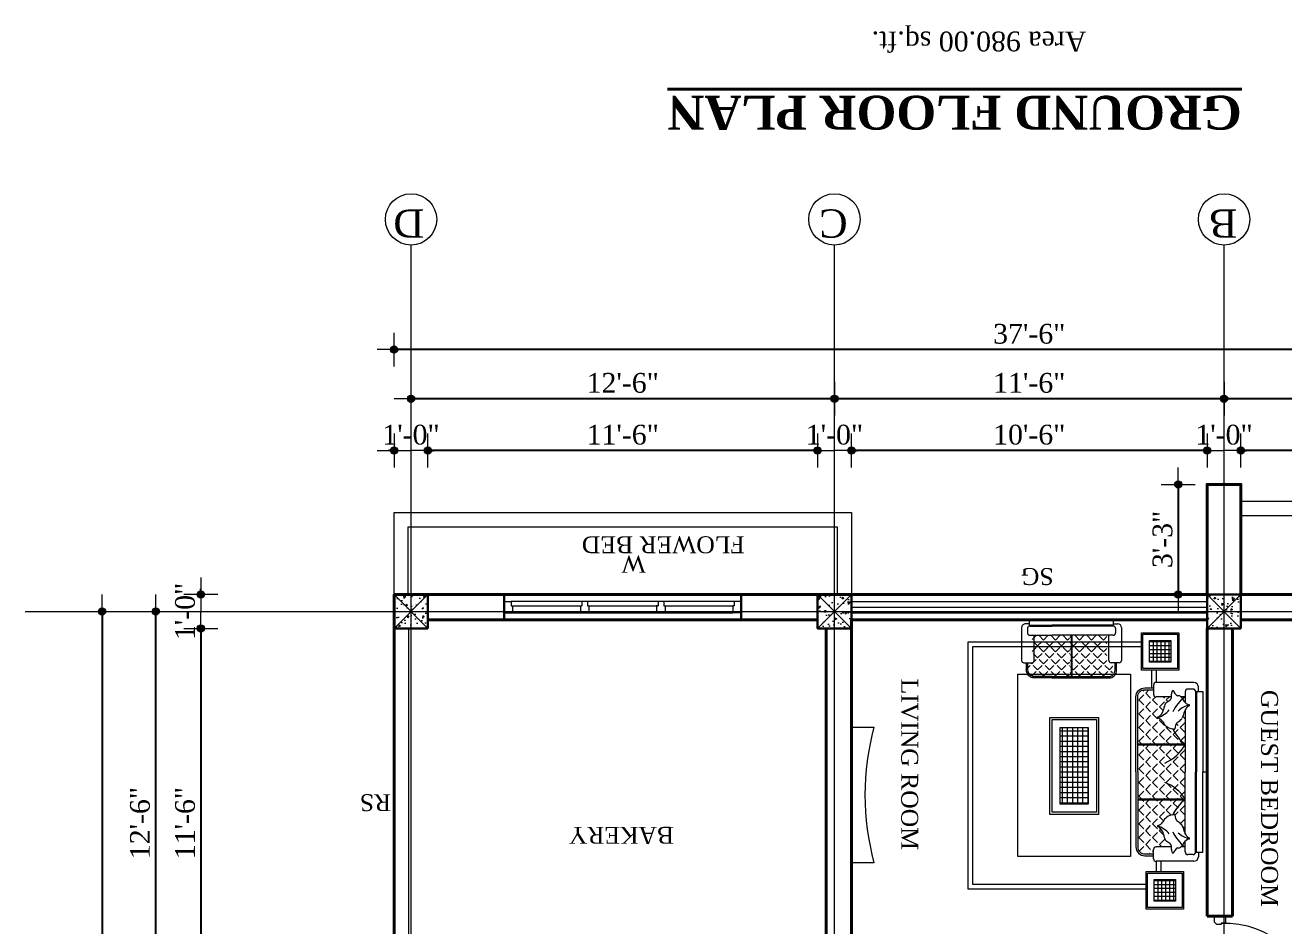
# Model space of a CAD drawing. Header units: inches. Extents: x 897 to 49934, y -34925 to -18564.
# Drawn here: x 896.6 to 1342.8, y -24281.3 to -23962 of the extents above; entities that cross this region are included whole.
import ezdxf

# ---------------------------------------------------------------- set-up
doc = ezdxf.new("R2010")
doc.units = ezdxf.units.IN
doc.header["$LTSCALE"] = 35
doc.header["$MEASUREMENT"] = 0
doc.header["$PDMODE"] = 34
for name, color, linetype, lineweight in [('SES- Door&Window', 21, 'Continuous', 15), ('SES-DIMENSION', 142, 'Continuous', 13), ('SES-Furniture', 45, 'Continuous', 5), ('SES-HACTH', 8, 'Continuous', 13), ('SES-REBARS', 1, 'Continuous', 40), ('SES-Set Back Line', 2, 'Continuous', 15), ('SES-Staircase', 134, 'Continuous', 13), ('SES-TEXT', 3, 'Continuous', 20), ('SES-TitleText', 7, 'Continuous', 40), ('SES-Wall Plan', 6, 'Continuous', 30)]:
    doc.layers.add(name, color=color, linetype=linetype, lineweight=lineweight)
doc.styles.add('7 INCH', font='times.ttf', dxfattribs={"height": 7})
doc.styles.add('SES-ARAIL', font='times.ttf', dxfattribs={"height": 6})
doc.styles.add('SES-Title Text', font='times.ttf', dxfattribs={"height": 10})
doc.linetypes.add('ZIGZAG', pattern='A,0.0001,-0.2,[131,ltypeshp.shx,S=0.2,R=0,X=-0.2,Y=0],-0.4,[131,ltypeshp.shx,S=0.2,R=180,X=0.2,Y=0],-0.2', length=0.8001)
doc.dimstyles.new('7 INCH', dxfattribs={"dimscale": 0, "dimtxt": 7, "dimasz": 1, "dimexe": 2, "dimexo": 9, "dimgap": 2, "dimtad": 1, "dimdec": 0, "dimzin": 3, "dimdsep": 46, "dimlunit": 4, "dimtxsty": '7 INCH', "dimblk": 'DIM', "dimcen": 3, "dimdle": 3, "dimse1": 1, "dimse2": 1, "dimclrd": 256, "dimclre": 256, "dimclrt": 7, "dimadec": 1, "dimazin": 2, "dimtfac": 1, "dimtdec": 0, "dimtix": 1, "dimtofl": 0, "dimtmove": 2, "dimatfit": 3, "dimldrblk": 'ARW', "dimfxl": 2, "dimfrac": 2, "dimtolj": 2, "dimtzin": 0, "dimarcsym": 0})

# ---------------------------------------------------------------- blocks, each defined once
blk = doc.blocks.new('c11')
at = {"layer": 'SES-HACTH', "linetype": 'ByBlock'}
h = blk.add_hatch(dxfattribs=at)
h.set_pattern_fill('AR-CONC', color=256)
h.set_pattern_definition([(50, (-20422.33, 19414.4167), (7.1726018, -0.6275213), [0.75, -8.25]), (355, (-20422.33, 19414.417), (-1.3875133, 7.5219213), [0.6, -6.6]), (100.451444, (-20421.732, 19414.3644), (5.7850885, 6.8943999), [0.637402, -7.0114211]), (46.1842, (-20422.33, 19416.417), (10.6724133, -1.6551928), [1.125, -12.375]), (96.635635, (-20421.441, 19416.279), (9.3466195, 9.741186), [0.9561034, -10.5171376]), (351.184164, (-20422.33, 19416.417), (9.3466195, 9.741186), [0.9, -9.9]), (21, (-20421.33, 19415.9167), (5.9690705, -4.0261889), [0.75, -8.25]), (326, (-20421.33, 19415.917), (2.4331533, 7.2515005), [0.6, -6.6]), (71.451445, (-20420.8325, 19415.581), (8.4022238, 3.2253115), [0.6374019, -7.0114211]), (37.5, (-20422.33, 19414.4167), (0.12159855, 3.32893854), [0, -6.52, 0, -6.7, 0, -6.625]), (7.5, (-20422.33, 19414.4167), (2.63069537, 3.9441171), [0, -3.82, 0, -6.37, 0, -2.525]), (327.5, (-20424.56, 19414.4167), (5.33822436, -0.22554872), [0, -2.5, 0, -7.8, 0, -10.35]), (317.5, (-20425.56, 19414.4167), (5.8318617, 1.0010498), [0, -3.25, 0, -5.18, 0, -7.35])])
h.paths.add_polyline_path([(-6, 6), (-6, -6), (6, -6), (6, 6)])
for p, q in [((-6, 6), (6, -6)), ((6, 6), (-6, -6))]:
    blk.add_line(p, q, dxfattribs=at)
at = {"layer": 'SES-Wall Plan', "linetype": 'ByBlock'}
blk.add_lwpolyline([(-6, 6), (6, 6), (6, -6), (-6, -6)], close=True, dxfattribs=at)
blk = doc.blocks.new('6H')
at = {"layer": 'SES- Door&Window'}
for p, q in [((-78, -2.5), (-75.5, -2.5)), ((-75.5, -2.5), (3.5, -2.5)), ((-75.5, -2.5), (-75.5, -4)), ((-75.5, -4), (-75, -4)), ((-50.5, -4), (-75.5, -4)), ((-75, -4), (-75, -6.5)), ((-51, -4), (-51, -6.5)), ((-50.5, -2.5), (-50.5, -4)), ((-48.5, -2.5), (-48.5, -4)), ((-48.5, -4), (-48, -4)), ((-23.5, -4), (-48.5, -4)), ((-48, -4), (-48, -6.5)), ((-24, -4), (-24, -6.5)), ((-23.5, -4), (-24, -4)), ((-23.5, -2.5), (-23.5, -4)), ((-21.5, -2.5), (-21.5, -4)), ((3, -4), (-21.5, -4)), ((-21, -4), (-21, -6.5)), ((3, -4), (3, -6.5)), ((3.5, -4), (3, -4)), ((6, -2.5), (3.5, -2.5)), ((3.5, -2.5), (3.5, -4)), ((-78, -6.5), (-75, -6.5)), ((3, -6.5), (-75, -6.5)), ((6, -6.5), (3, -6.5))]:
    blk.add_line(p, q, dxfattribs=at)
at = {"layer": 'SES-Wall Plan'}
for p, q in [((-78, -9), (-78, 0)), ((-78, -9), (-78, 0)), ((6, -9), (6, 0))]:
    blk.add_line(p, q, dxfattribs=at)
blk.add_lwpolyline([(6, 0), (-78, 0), (-78, -9), (6, -9)], close=True, dxfattribs=at)
blk = doc.blocks.new('DIM')
at = {"layer": 'SES-DIMENSION'}
h = blk.add_hatch(color=256, dxfattribs=at)
h.paths.add_polyline_path([(0, 1.28), (0, 0), (1.28, 0, 0.414214)])
h.paths.add_polyline_path([(1.28, 0), (0, 0), (0, -1.28, 0.414214)])
h.paths.add_polyline_path([(0, 0), (-1.28, 0, 0.414214), (0, -1.28)])
h.paths.add_polyline_path([(0, 1.28, 0.414214), (-1.28, 0), (0, 0)])
for p, q in [((0, 6), (0, -6)), ((-6, 0), (6, 0))]:
    blk.add_line(p, q, dxfattribs=at)
blk.add_circle((0, 0), 1.28, dxfattribs=at)
blk = doc.blocks.new('*D1290')
at = {"layer": 'Defpoints', "color": 0, "linetype": 'ByBlock', "transparency": 16777216}
for p in [(1327.31, -24112.62), (1327.31, -24163.61), (1465.31, -24163.61)]:
    blk.add_point(p, dxfattribs=at)
at = {"layer": 'SES-DIMENSION', "linetype": 'ByBlock', "lineweight": -2, "transparency": 16777216}
blk.add_line((1464.31, -24112.62), (1328.31, -24112.62), dxfattribs=at)
at = {"layer": 'SES-DIMENSION', "linetype": 'ByBlock', "lineweight": -2, "transparency": 16777216, "rotation": 180}
blk.add_blockref('DIM', (1327.31, -24112.62), dxfattribs=at)
at = {"layer": 'SES-DIMENSION', "linetype": 'ByBlock', "lineweight": -2, "transparency": 16777216}
blk.add_blockref('DIM', (1465.31, -24112.62), dxfattribs=at)
at = {"layer": 'SES-DIMENSION', "color": 7, "linetype": 'ByBlock', "transparency": 16777216, "insert": (1396.31, -24107.06), "char_height": 7, "attachment_point": 5, "style": '7 INCH'}
blk.add_mtext('\\A2;11\'-6"', dxfattribs=at)
blk = doc.blocks.new('ARW')
at = {"layer": 'SES-DIMENSION'}
blk.add_lwpolyline([(10, 0, 0, 6, 0), (0, 0, 0, 0, 0), (10, 0, 0, 0, 0)], format="xyseb", dxfattribs=at)
blk = doc.blocks.new('*D1291')
at = {"layer": 'Defpoints', "color": 0, "linetype": 'ByBlock', "transparency": 16777216}
for p in [(1315.31, -24112.62), (1315.31, -24163.61), (1327.31, -24163.61)]:
    blk.add_point(p, dxfattribs=at)
at = {"layer": 'SES-DIMENSION', "linetype": 'ByBlock', "lineweight": -2, "transparency": 16777216}
for p, q in [((1314.31, -24112.62), (1313.31, -24112.62)), ((1328.31, -24112.62), (1329.31, -24112.62))]:
    blk.add_line(p, q, dxfattribs=at)
blk.add_blockref('DIM', (1315.31, -24112.62), dxfattribs=at)
at = {"layer": 'SES-DIMENSION', "linetype": 'ByBlock', "lineweight": -2, "transparency": 16777216, "rotation": 180}
blk.add_blockref('DIM', (1327.31, -24112.62), dxfattribs=at)
at = {"layer": 'SES-DIMENSION', "color": 7, "linetype": 'ByBlock', "transparency": 16777216, "insert": (1321.31, -24107.06), "char_height": 7, "attachment_point": 5, "style": '7 INCH'}
blk.add_mtext('\\A2;1\'-0"', dxfattribs=at)
blk = doc.blocks.new('*D1292')
at = {"layer": 'Defpoints', "color": 0, "linetype": 'ByBlock', "transparency": 16777216}
for p in [(1189.31, -24112.62), (1315.31, -24163.61), (1189.31, -24166.61)]:
    blk.add_point(p, dxfattribs=at)
at = {"layer": 'SES-DIMENSION', "linetype": 'ByBlock', "lineweight": -2, "transparency": 16777216}
blk.add_line((1314.31, -24112.62), (1190.31, -24112.62), dxfattribs=at)
at = {"layer": 'SES-DIMENSION', "linetype": 'ByBlock', "lineweight": -2, "transparency": 16777216, "rotation": 180}
blk.add_blockref('DIM', (1189.31, -24112.62), dxfattribs=at)
at = {"layer": 'SES-DIMENSION', "linetype": 'ByBlock', "lineweight": -2, "transparency": 16777216}
blk.add_blockref('DIM', (1315.31, -24112.62), dxfattribs=at)
at = {"layer": 'SES-DIMENSION', "color": 7, "linetype": 'ByBlock', "transparency": 16777216, "insert": (1252.31, -24107.06), "char_height": 7, "attachment_point": 5, "style": '7 INCH'}
blk.add_mtext('\\A2;10\'-6"', dxfattribs=at)
blk = doc.blocks.new('*D1293')
at = {"layer": 'Defpoints', "color": 0, "linetype": 'ByBlock', "transparency": 16777216}
for p in [(1177.31, -24112.62), (1177.31, -24163.61), (1189.31, -24166.61)]:
    blk.add_point(p, dxfattribs=at)
at = {"layer": 'SES-DIMENSION', "linetype": 'ByBlock', "lineweight": -2, "transparency": 16777216}
for p, q in [((1176.31, -24112.62), (1175.31, -24112.62)), ((1190.31, -24112.62), (1191.31, -24112.62))]:
    blk.add_line(p, q, dxfattribs=at)
blk.add_blockref('DIM', (1177.31, -24112.62), dxfattribs=at)
at = {"layer": 'SES-DIMENSION', "linetype": 'ByBlock', "lineweight": -2, "transparency": 16777216, "rotation": 180}
blk.add_blockref('DIM', (1189.31, -24112.62), dxfattribs=at)
at = {"layer": 'SES-DIMENSION', "color": 7, "linetype": 'ByBlock', "transparency": 16777216, "insert": (1183.31, -24107.06), "char_height": 7, "attachment_point": 5, "style": '7 INCH'}
blk.add_mtext('\\A2;1\'-0"', dxfattribs=at)
blk = doc.blocks.new('*D1294')
at = {"layer": 'Defpoints', "color": 0, "linetype": 'ByBlock', "transparency": 16777216}
for p in [(1039.31, -24112.62), (1039.31, -24163.61), (1177.31, -24163.61)]:
    blk.add_point(p, dxfattribs=at)
at = {"layer": 'SES-DIMENSION', "linetype": 'ByBlock', "lineweight": -2, "transparency": 16777216}
blk.add_line((1176.31, -24112.62), (1040.31, -24112.62), dxfattribs=at)
at = {"layer": 'SES-DIMENSION', "linetype": 'ByBlock', "lineweight": -2, "transparency": 16777216, "rotation": 180}
blk.add_blockref('DIM', (1039.31, -24112.62), dxfattribs=at)
at = {"layer": 'SES-DIMENSION', "linetype": 'ByBlock', "lineweight": -2, "transparency": 16777216}
blk.add_blockref('DIM', (1177.31, -24112.62), dxfattribs=at)
at = {"layer": 'SES-DIMENSION', "color": 7, "linetype": 'ByBlock', "transparency": 16777216, "insert": (1108.31, -24107.06), "char_height": 7, "attachment_point": 5, "style": '7 INCH'}
blk.add_mtext('\\A2;11\'-6"', dxfattribs=at)
blk = doc.blocks.new('*D1295')
at = {"layer": 'Defpoints', "color": 0, "linetype": 'ByBlock', "transparency": 16777216}
for p in [(1027.31, -24112.62), (1027.31, -24163.61), (1039.31, -24163.61)]:
    blk.add_point(p, dxfattribs=at)
at = {"layer": 'SES-DIMENSION', "linetype": 'ByBlock', "lineweight": -2, "transparency": 16777216}
for p, q in [((1026.31, -24112.62), (1025.31, -24112.62)), ((1040.31, -24112.62), (1041.31, -24112.62))]:
    blk.add_line(p, q, dxfattribs=at)
blk.add_blockref('DIM', (1027.31, -24112.62), dxfattribs=at)
at = {"layer": 'SES-DIMENSION', "linetype": 'ByBlock', "lineweight": -2, "transparency": 16777216, "rotation": 180}
blk.add_blockref('DIM', (1039.31, -24112.62), dxfattribs=at)
at = {"layer": 'SES-DIMENSION', "color": 7, "linetype": 'ByBlock', "transparency": 16777216, "insert": (1033.31, -24107.06), "char_height": 7, "attachment_point": 5, "style": '7 INCH'}
blk.add_mtext('\\A2;1\'-0"', dxfattribs=at)
blk = doc.blocks.new('*D1296')
at = {"layer": 'Defpoints', "color": 0, "linetype": 'ByBlock', "transparency": 16777216}
for p in [(1321.31, -24094.28), (1321.31, -24163.61), (1471.31, -24163.61)]:
    blk.add_point(p, dxfattribs=at)
at = {"layer": 'SES-DIMENSION', "linetype": 'ByBlock', "lineweight": -2, "transparency": 16777216}
blk.add_line((1470.31, -24094.28), (1322.31, -24094.28), dxfattribs=at)
at = {"layer": 'SES-DIMENSION', "linetype": 'ByBlock', "lineweight": -2, "transparency": 16777216, "rotation": 180}
blk.add_blockref('DIM', (1321.31, -24094.28), dxfattribs=at)
at = {"layer": 'SES-DIMENSION', "linetype": 'ByBlock', "lineweight": -2, "transparency": 16777216}
blk.add_blockref('DIM', (1471.31, -24094.28), dxfattribs=at)
at = {"layer": 'SES-DIMENSION', "color": 7, "linetype": 'ByBlock', "transparency": 16777216, "insert": (1396.31, -24088.72), "char_height": 7, "attachment_point": 5, "style": '7 INCH'}
blk.add_mtext('\\A2;12\'-6"', dxfattribs=at)
blk = doc.blocks.new('*D1297')
at = {"layer": 'Defpoints', "color": 0, "linetype": 'ByBlock', "transparency": 16777216}
for p in [(1183.31, -24094.28), (1183.31, -24163.61), (1321.31, -24163.61)]:
    blk.add_point(p, dxfattribs=at)
at = {"layer": 'SES-DIMENSION', "linetype": 'ByBlock', "lineweight": -2, "transparency": 16777216}
blk.add_line((1320.31, -24094.28), (1184.31, -24094.28), dxfattribs=at)
at = {"layer": 'SES-DIMENSION', "linetype": 'ByBlock', "lineweight": -2, "transparency": 16777216, "rotation": 180}
blk.add_blockref('DIM', (1183.31, -24094.28), dxfattribs=at)
at = {"layer": 'SES-DIMENSION', "linetype": 'ByBlock', "lineweight": -2, "transparency": 16777216}
blk.add_blockref('DIM', (1321.31, -24094.28), dxfattribs=at)
at = {"layer": 'SES-DIMENSION', "color": 7, "linetype": 'ByBlock', "transparency": 16777216, "insert": (1252.31, -24088.72), "char_height": 7, "attachment_point": 5, "style": '7 INCH'}
blk.add_mtext('\\A2;11\'-6"', dxfattribs=at)
blk = doc.blocks.new('*D1298')
at = {"layer": 'Defpoints', "color": 0, "linetype": 'ByBlock', "transparency": 16777216}
for p in [(1033.31, -24094.28), (1033.31, -24163.61), (1183.31, -24163.61)]:
    blk.add_point(p, dxfattribs=at)
at = {"layer": 'SES-DIMENSION', "linetype": 'ByBlock', "lineweight": -2, "transparency": 16777216}
blk.add_line((1182.31, -24094.28), (1034.31, -24094.28), dxfattribs=at)
at = {"layer": 'SES-DIMENSION', "linetype": 'ByBlock', "lineweight": -2, "transparency": 16777216, "rotation": 180}
blk.add_blockref('DIM', (1033.31, -24094.28), dxfattribs=at)
at = {"layer": 'SES-DIMENSION', "linetype": 'ByBlock', "lineweight": -2, "transparency": 16777216}
blk.add_blockref('DIM', (1183.31, -24094.28), dxfattribs=at)
at = {"layer": 'SES-DIMENSION', "color": 7, "linetype": 'ByBlock', "transparency": 16777216, "insert": (1108.31, -24088.72), "char_height": 7, "attachment_point": 5, "style": '7 INCH'}
blk.add_mtext('\\A2;12\'-6"', dxfattribs=at)
blk = doc.blocks.new('*D1299')
at = {"layer": 'Defpoints', "color": 0, "linetype": 'ByBlock', "transparency": 16777216}
for p in [(1027.31, -24076.9), (1027.31, -24163.61), (1477.31, -24163.61)]:
    blk.add_point(p, dxfattribs=at)
at = {"layer": 'SES-DIMENSION', "linetype": 'ByBlock', "lineweight": -2, "transparency": 16777216}
blk.add_line((1476.31, -24076.9), (1028.31, -24076.9), dxfattribs=at)
at = {"layer": 'SES-DIMENSION', "linetype": 'ByBlock', "lineweight": -2, "transparency": 16777216, "rotation": 180}
blk.add_blockref('DIM', (1027.31, -24076.9), dxfattribs=at)
at = {"layer": 'SES-DIMENSION', "linetype": 'ByBlock', "lineweight": -2, "transparency": 16777216}
blk.add_blockref('DIM', (1477.31, -24076.9), dxfattribs=at)
at = {"layer": 'SES-DIMENSION', "color": 7, "linetype": 'ByBlock', "transparency": 16777216, "insert": (1252.31, -24071.33), "char_height": 7, "attachment_point": 5, "style": '7 INCH'}
blk.add_mtext('\\A2;37\'-6"', dxfattribs=at)
blk = doc.blocks.new('*D1319')
at = {"layer": 'Defpoints', "color": 0, "linetype": 'ByBlock', "transparency": 16777216}
for p in [(1027.31, -24163.61), (958.85, -24175.61), (1027.31, -24175.61)]:
    blk.add_point(p, dxfattribs=at)
at = {"layer": 'SES-DIMENSION', "linetype": 'ByBlock', "lineweight": -2, "transparency": 16777216}
for p, q in [((958.85, -24162.61), (958.85, -24161.61)), ((958.85, -24176.61), (958.85, -24177.61))]:
    blk.add_line(p, q, dxfattribs=at)
for p, rotation in [((958.85, -24163.61), 270), ((958.85, -24175.61), 90)]:
    blk.add_blockref('DIM', p, dxfattribs=dict(at, rotation=rotation))
at = {"layer": 'SES-DIMENSION', "color": 7, "linetype": 'ByBlock', "transparency": 16777216, "insert": (953.29, -24169.61), "char_height": 7, "attachment_point": 5, "rotation": 90, "style": '7 INCH'}
blk.add_mtext('\\A2;1\'-0"', dxfattribs=at)
blk = doc.blocks.new('*D1320')
at = {"layer": 'Defpoints', "color": 0, "linetype": 'ByBlock', "transparency": 16777216}
for p in [(1027.31, -24175.61), (958.85, -24313.51), (1027.31, -24313.51)]:
    blk.add_point(p, dxfattribs=at)
at = {"layer": 'SES-DIMENSION', "linetype": 'ByBlock', "lineweight": -2, "transparency": 16777216}
blk.add_line((958.85, -24176.61), (958.85, -24312.51), dxfattribs=at)
for p, rotation in [((958.85, -24175.61), 90), ((958.85, -24313.51), 270)]:
    blk.add_blockref('DIM', p, dxfattribs=dict(at, rotation=rotation))
at = {"layer": 'SES-DIMENSION', "color": 7, "linetype": 'ByBlock', "transparency": 16777216, "insert": (953.29, -24244.56), "char_height": 7, "attachment_point": 5, "rotation": 90, "style": '7 INCH'}
blk.add_mtext('\\A2;11\'-6"', dxfattribs=at)
blk = doc.blocks.new('*D1325')
at = {"layer": 'Defpoints', "color": 0, "linetype": 'ByBlock', "transparency": 16777216}
for p in [(942.89, -24169.61), (1027.31, -24169.61), (1027.31, -24319.51)]:
    blk.add_point(p, dxfattribs=at)
at = {"layer": 'SES-DIMENSION', "linetype": 'ByBlock', "lineweight": -2, "transparency": 16777216}
blk.add_line((942.89, -24318.51), (942.89, -24170.61), dxfattribs=at)
for p, rotation in [((942.89, -24169.61), 90), ((942.89, -24319.51), 270)]:
    blk.add_blockref('DIM', p, dxfattribs=dict(at, rotation=rotation))
at = {"layer": 'SES-DIMENSION', "color": 7, "linetype": 'ByBlock', "transparency": 16777216, "insert": (937.33, -24244.56), "char_height": 7, "attachment_point": 5, "rotation": 90, "style": '7 INCH'}
blk.add_mtext('\\A2;12\'-6"', dxfattribs=at)
blk = doc.blocks.new('*D1326')
at = {"layer": 'Defpoints', "color": 0, "linetype": 'ByBlock', "transparency": 16777216}
for p in [(1027.31, -24169.61), (923.87, -24472.4), (1027.31, -24472.4)]:
    blk.add_point(p, dxfattribs=at)
at = {"layer": 'SES-DIMENSION', "linetype": 'ByBlock', "lineweight": -2, "transparency": 16777216}
blk.add_line((923.87, -24170.61), (923.87, -24471.4), dxfattribs=at)
for p, rotation in [((923.87, -24169.61), 90), ((923.87, -24472.4), 270)]:
    blk.add_blockref('DIM', p, dxfattribs=dict(at, rotation=rotation))
at = {"layer": 'SES-DIMENSION', "color": 7, "linetype": 'ByBlock', "transparency": 16777216, "insert": (918.31, -24321.01), "char_height": 7, "attachment_point": 5, "rotation": 90, "style": '7 INCH'}
blk.add_mtext('\\A2;25\'-3"', dxfattribs=at)
blk = doc.blocks.new('3ls')
at = {"layer": 'SES- Door&Window'}
for p, q in [((-36, -2.5), (-34, -2.5)), ((-34, -2.5), (-33, -3.5)), ((-33, -5), (-33, -3.5)), ((-2, -2.5), (-3, -3.5)), ((-3, -5), (-3, -3.5)), ((0, -2.5), (-2, -2.5)), ((-36, -6.5), (-33.5, -6.5)), ((-33.5, -6.5), (-33.5, -5)), ((-33.5, -5), (-33, -5)), ((-2.5, -5), (-3, -5)), ((-2.5, -6.5), (-2.5, -5)), ((0, -6.5), (-2.5, -6.5))]:
    blk.add_line(p, q, dxfattribs=at)
blk.add_lwpolyline([(-2.5, -6.5), (-2.5, -37.5), (-4, -37.5), (-4, -6.5)], close=True, dxfattribs=at)
blk.add_arc((-2.5, -6.5), 31.04, 177.2298, 267.2298, dxfattribs=at)
at = {"layer": 'SES-Wall Plan', "color": 6, "ltscale": 2}
for p, q in [((-36, -6.5), (-36, -1.5)), ((0, -6.5), (0, -1.5))]:
    blk.add_line(p, q, dxfattribs=at)
blk = doc.blocks.new('*D1328')
at = {"layer": 'Defpoints', "color": 0, "linetype": 'ByBlock', "transparency": 16777216}
for p in [(1315.31, -24124.61), (1305.08, -24163.61), (1315.31, -24163.61)]:
    blk.add_point(p, dxfattribs=at)
at = {"layer": 'SES-DIMENSION', "linetype": 'ByBlock', "lineweight": -2, "transparency": 16777216}
blk.add_line((1305.08, -24125.61), (1305.08, -24162.61), dxfattribs=at)
for p, rotation in [((1305.08, -24124.61), 90), ((1305.08, -24163.61), 270)]:
    blk.add_blockref('DIM', p, dxfattribs=dict(at, rotation=rotation))
at = {"layer": 'SES-DIMENSION', "color": 7, "linetype": 'ByBlock', "transparency": 16777216, "insert": (1299.52, -24144.11), "char_height": 7, "attachment_point": 5, "rotation": 90, "style": '7 INCH'}
blk.add_mtext('\\A2;3\'-3"', dxfattribs=at)
blk = doc.blocks.new('*X22')
at = {"color": 0}
for p, q in [((1.494, 2.3), (1.765, 2.3)), ((1.494, 2.25), (1.765, 2.25)), ((1.5, 2.028), (1.5, 2.3)), ((1.55, 2.028), (1.55, 2.3)), ((1.6, 2.028), (1.6, 2.3)), ((1.65, 2.028), (1.65, 2.3)), ((1.7, 2.028), (1.7, 2.3)), ((1.75, 2.028), (1.75, 2.3)), ((1.494, 2.2), (1.765, 2.2)), ((1.494, 2.15), (1.765, 2.15)), ((1.494, 2.1), (1.765, 2.1)), ((1.494, 2.05), (1.765, 2.05))]:
    blk.add_line(p, q, dxfattribs=at)
blk = doc.blocks.new('*X24')
at = {"color": 0}
for p, q in [((-0.931, 2.175), (-0.877, 2.121)), ((-0.778, 2.178), (-0.834, 2.121)), ((-0.778, 2.178), (-0.721, 2.121)), ((-0.622, 2.178), (-0.679, 2.121)), ((-0.622, 2.178), (-0.566, 2.121)), ((-0.467, 2.178), (-0.523, 2.121)), ((-0.467, 2.178), (-0.41, 2.121)), ((-0.351, 2.138), (-0.368, 2.121)), ((-0.311, 2.178), (-0.341, 2.148)), ((-0.311, 2.178), (-0.255, 2.121)), ((-0.156, 2.178), (-0.212, 2.121)), ((-0.156, 2.178), (-0.099, 2.121)), ((0, 2.178), (-0.057, 2.121)), ((0, 2.178), (0.057, 2.121)), ((0.156, 2.178), (0.099, 2.121)), ((0.156, 2.178), (0.212, 2.121)), ((0.27, 2.137), (0.255, 2.121)), ((0.311, 2.178), (0.28, 2.147)), ((0.311, 2.178), (0.368, 2.121)), ((0.467, 2.178), (0.41, 2.121)), ((0.467, 2.178), (0.523, 2.121)), ((0.622, 2.178), (0.566, 2.121)), ((0.622, 2.178), (0.679, 2.121)), ((0.778, 2.178), (0.721, 2.121)), ((0.778, 2.178), (0.834, 2.121)), ((-0.964, 2.053), (-0.955, 2.044)), ((-0.933, 2.022), (-0.944, 2.012)), ((-0.933, 2.022), (-0.923, 2.012)), ((-0.856, 2.1), (-0.912, 2.044)), ((-0.856, 2.1), (-0.799, 2.044)), ((-0.778, 2.022), (-0.834, 1.966)), ((-0.778, 2.022), (-0.721, 1.966)), ((-0.7, 2.1), (-0.757, 2.044)), ((-0.7, 2.1), (-0.643, 2.044)), ((-0.622, 2.022), (-0.679, 1.966)), ((-0.622, 2.022), (-0.566, 1.966)), ((-0.544, 2.1), (-0.601, 2.044)), ((-0.544, 2.1), (-0.488, 2.044)), ((-0.467, 2.022), (-0.523, 1.966)), ((-0.467, 2.022), (-0.41, 1.966)), ((-0.389, 2.1), (-0.445, 2.044)), ((-0.389, 2.1), (-0.351, 2.062)), ((-0.341, 2.052), (-0.332, 2.044)), ((-0.311, 2.022), (-0.341, 1.992)), ((-0.311, 2.022), (-0.255, 1.966)), ((-0.233, 2.1), (-0.29, 2.044)), ((-0.233, 2.1), (-0.177, 2.044)), ((-0.156, 2.022), (-0.212, 1.966)), ((-0.156, 2.022), (-0.099, 1.966)), ((-0.078, 2.1), (-0.134, 2.044)), ((-0.078, 2.1), (-0.021, 2.044)), ((0, 2.022), (-0.057, 1.966)), ((0, 2.022), (0.057, 1.966)), ((0.078, 2.1), (0.021, 2.044)), ((0.078, 2.1), (0.134, 2.044)), ((0.156, 2.022), (0.099, 1.966)), ((0.156, 2.022), (0.212, 1.966)), ((0.233, 2.1), (0.177, 2.044)), ((0.233, 2.1), (0.27, 2.063)), ((0.28, 2.053), (0.29, 2.044)), ((0.311, 2.022), (0.28, 1.991)), ((0.311, 2.022), (0.368, 1.966)), ((0.389, 2.1), (0.332, 2.044)), ((0.389, 2.1), (0.445, 2.044)), ((0.467, 2.022), (0.41, 1.966)), ((0.467, 2.022), (0.523, 1.966)), ((0.544, 2.1), (0.488, 2.044)), ((0.544, 2.1), (0.601, 2.044)), ((0.622, 2.022), (0.566, 1.966)), ((0.622, 2.022), (0.679, 1.966)), ((0.7, 2.1), (0.643, 2.044)), ((0.7, 2.1), (0.757, 2.044)), ((0.778, 2.022), (0.721, 1.966)), ((0.778, 2.022), (0.813, 1.987)), ((0.856, 2.1), (0.799, 2.044)), ((0.856, 2.1), (0.893, 2.063)), ((0.889, 2.134), (0.877, 2.121)), ((-0.883, 1.972), (-0.877, 1.966)), ((-0.856, 1.945), (-0.883, 1.917)), ((-0.856, 1.945), (-0.799, 1.888)), ((-0.7, 1.945), (-0.746, 1.899)), ((-0.7, 1.945), (-0.683, 1.927)), ((-0.544, 1.945), (-0.59, 1.899)), ((-0.544, 1.945), (-0.488, 1.888)), ((-0.467, 1.867), (-0.523, 1.81)), ((-0.467, 1.867), (-0.41, 1.81)), ((-0.389, 1.945), (-0.445, 1.888)), ((-0.389, 1.945), (-0.351, 1.907)), ((-0.351, 1.982), (-0.368, 1.966)), ((-0.341, 1.897), (-0.332, 1.888)), ((-0.311, 1.867), (-0.341, 1.837)), ((-0.311, 1.867), (-0.255, 1.81)), ((-0.233, 1.945), (-0.29, 1.888)), ((-0.233, 1.945), (-0.177, 1.888)), ((-0.156, 1.867), (-0.212, 1.81)), ((-0.156, 1.867), (-0.099, 1.81)), ((-0.078, 1.945), (-0.134, 1.888)), ((-0.078, 1.945), (-0.021, 1.888)), ((0, 1.867), (-0.057, 1.81)), ((0, 1.867), (0.057, 1.81)), ((0.078, 1.945), (0.021, 1.888)), ((0.078, 1.945), (0.134, 1.888)), ((0.156, 1.867), (0.099, 1.81)), ((0.156, 1.867), (0.212, 1.81)), ((0.233, 1.945), (0.177, 1.888)), ((0.233, 1.945), (0.27, 1.908)), ((0.27, 1.981), (0.255, 1.966)), ((0.28, 1.898), (0.29, 1.888)), ((0.311, 1.867), (0.28, 1.836)), ((0.311, 1.867), (0.368, 1.81)), ((0.389, 1.945), (0.332, 1.888)), ((0.389, 1.945), (0.445, 1.888)), ((0.467, 1.867), (0.41, 1.81)), ((0.467, 1.867), (0.475, 1.859)), ((0.544, 1.945), (0.488, 1.888)), ((0.544, 1.945), (0.557, 1.932)), ((0.7, 1.945), (0.658, 1.902)), ((0.7, 1.945), (0.757, 1.888)), ((0.778, 1.867), (0.759, 1.848)), ((0.778, 1.867), (0.812, 1.832)), ((0.812, 1.901), (0.799, 1.888)), ((-0.883, 1.817), (-0.877, 1.81)), ((-0.581, 1.753), (-0.601, 1.733)), ((-0.526, 1.77), (-0.488, 1.732)), ((-0.467, 1.711), (-0.523, 1.655)), ((-0.467, 1.711), (-0.41, 1.655)), ((-0.436, 1.742), (-0.445, 1.732)), ((-0.389, 1.789), (-0.436, 1.742)), ((-0.389, 1.789), (-0.351, 1.751)), ((-0.351, 1.827), (-0.368, 1.81)), ((-0.341, 1.741), (-0.332, 1.732)), ((-0.311, 1.711), (-0.341, 1.681)), ((-0.311, 1.711), (-0.255, 1.655)), ((-0.233, 1.789), (-0.29, 1.732)), ((-0.233, 1.789), (-0.177, 1.732)), ((-0.156, 1.711), (-0.212, 1.655)), ((-0.156, 1.711), (-0.099, 1.655)), ((-0.078, 1.789), (-0.134, 1.732)), ((-0.078, 1.789), (-0.021, 1.732)), ((0, 1.711), (-0.057, 1.655)), ((0, 1.711), (0.057, 1.655)), ((0.078, 1.789), (0.021, 1.732)), ((0.078, 1.789), (0.134, 1.732)), ((0.156, 1.711), (0.099, 1.655)), ((0.156, 1.711), (0.212, 1.655)), ((0.233, 1.789), (0.177, 1.732)), ((0.233, 1.789), (0.27, 1.752)), ((0.27, 1.826), (0.255, 1.81)), ((0.28, 1.742), (0.29, 1.732)), ((0.311, 1.711), (0.28, 1.68)), ((0.311, 1.711), (0.32, 1.702)), ((0.389, 1.789), (0.332, 1.732)), ((0.389, 1.789), (0.407, 1.77)), ((0.407, 1.77), (0.445, 1.732)), ((0.467, 1.711), (0.41, 1.655)), ((0.467, 1.711), (0.523, 1.655)), ((0.509, 1.753), (0.488, 1.732)), ((-0.724, 1.657), (-0.721, 1.655)), ((-0.647, 1.687), (-0.679, 1.655)), ((-0.619, 1.708), (-0.566, 1.655)), ((-0.358, 1.664), (-0.368, 1.655)), ((-0.351, 1.671), (-0.358, 1.664)), ((0.27, 1.67), (0.255, 1.655)), ((0.32, 1.702), (0.368, 1.655)), ((0.592, 1.681), (0.566, 1.655))]:
    blk.add_line(p, q, dxfattribs=at)
blk = doc.blocks.new('*X25')
at = {"color": 0}
for p, q in [((1.519, 2.9), (2.264, 2.9)), ((1.519, 2.85), (2.264, 2.85)), ((1.55, 2.632), (1.55, 2.904)), ((1.6, 2.632), (1.6, 2.904)), ((1.65, 2.632), (1.65, 2.904)), ((1.7, 2.632), (1.7, 2.904)), ((1.75, 2.632), (1.75, 2.904)), ((1.8, 2.632), (1.8, 2.904)), ((1.85, 2.632), (1.85, 2.904)), ((1.9, 2.632), (1.9, 2.904)), ((1.95, 2.632), (1.95, 2.904)), ((2, 2.632), (2, 2.904)), ((2.05, 2.632), (2.05, 2.904)), ((2.1, 2.632), (2.1, 2.904)), ((2.15, 2.632), (2.15, 2.904)), ((2.2, 2.632), (2.2, 2.904)), ((2.25, 2.632), (2.25, 2.904)), ((1.519, 2.8), (2.264, 2.8)), ((1.519, 2.75), (2.264, 2.75)), ((1.519, 2.7), (2.264, 2.7)), ((1.519, 2.65), (2.264, 2.65))]:
    blk.add_line(p, q, dxfattribs=at)
blk = doc.blocks.new('*X23')
at = {"color": 0}
for p, q in [((-0.389, 3.811), (-0.433, 3.856)), ((-0.433, 3.767), (-0.41, 3.79)), ((-0.389, 3.811), (-0.332, 3.868)), ((-0.311, 3.734), (-0.368, 3.79)), ((-0.311, 3.734), (-0.255, 3.79)), ((-0.233, 3.811), (-0.29, 3.868)), ((-0.233, 3.811), (-0.177, 3.868)), ((-0.156, 3.734), (-0.212, 3.79)), ((-0.156, 3.734), (-0.099, 3.79)), ((-0.078, 3.811), (-0.134, 3.868)), ((-0.078, 3.811), (-0.021, 3.868)), ((0, 3.734), (-0.057, 3.79)), ((0, 3.734), (0.043, 3.777)), ((0.043, 3.846), (0.021, 3.868)), ((0.078, 3.811), (0.053, 3.836)), ((0.053, 3.787), (0.057, 3.79)), ((0.078, 3.811), (0.134, 3.868)), ((0.156, 3.734), (0.099, 3.79)), ((0.156, 3.734), (0.212, 3.79)), ((0.233, 3.811), (0.177, 3.868)), ((0.233, 3.811), (0.29, 3.868)), ((0.311, 3.734), (0.255, 3.79)), ((0.311, 3.734), (0.368, 3.79)), ((0.389, 3.811), (0.332, 3.868)), ((0.389, 3.811), (0.445, 3.868)), ((0.467, 3.734), (0.41, 3.79)), ((0.467, 3.734), (0.523, 3.79)), ((0.54, 3.816), (0.488, 3.868)), ((-0.389, 3.656), (-0.433, 3.7)), ((-0.433, 3.611), (-0.41, 3.635)), ((-0.389, 3.656), (-0.332, 3.712)), ((-0.311, 3.578), (-0.368, 3.635)), ((-0.311, 3.578), (-0.255, 3.635)), ((-0.233, 3.656), (-0.29, 3.712)), ((-0.233, 3.656), (-0.177, 3.712)), ((-0.156, 3.578), (-0.212, 3.635)), ((-0.156, 3.578), (-0.099, 3.635)), ((-0.078, 3.656), (-0.134, 3.712)), ((-0.078, 3.656), (-0.021, 3.712)), ((0, 3.578), (-0.057, 3.635)), ((0, 3.578), (0.043, 3.621)), ((0.043, 3.69), (0.021, 3.712)), ((0.078, 3.656), (0.053, 3.68)), ((0.053, 3.631), (0.057, 3.635)), ((0.078, 3.656), (0.134, 3.712)), ((0.156, 3.578), (0.099, 3.635)), ((0.156, 3.578), (0.212, 3.635)), ((0.233, 3.656), (0.177, 3.712)), ((0.233, 3.656), (0.29, 3.712)), ((0.311, 3.578), (0.255, 3.635)), ((0.311, 3.578), (0.368, 3.635)), ((0.389, 3.656), (0.332, 3.712)), ((0.389, 3.656), (0.445, 3.712)), ((0.467, 3.578), (0.41, 3.635)), ((0.467, 3.578), (0.523, 3.635)), ((0.54, 3.661), (0.488, 3.712)), ((-0.467, 3.422), (-0.514, 3.47)), ((-0.467, 3.422), (-0.41, 3.479)), ((-0.389, 3.5), (-0.433, 3.545)), ((-0.389, 3.5), (-0.332, 3.557)), ((-0.311, 3.422), (-0.368, 3.479)), ((-0.311, 3.422), (-0.255, 3.479)), ((-0.233, 3.5), (-0.29, 3.557)), ((-0.233, 3.5), (-0.177, 3.557)), ((-0.156, 3.422), (-0.212, 3.479)), ((-0.156, 3.422), (-0.099, 3.479)), ((-0.078, 3.5), (-0.134, 3.557)), ((-0.078, 3.5), (-0.021, 3.557)), ((0, 3.422), (-0.057, 3.479)), ((0, 3.422), (0.043, 3.466)), ((0.043, 3.535), (0.021, 3.557)), ((0.078, 3.5), (0.053, 3.525)), ((0.053, 3.476), (0.057, 3.479)), ((0.078, 3.5), (0.134, 3.557)), ((0.156, 3.422), (0.099, 3.479)), ((0.156, 3.422), (0.212, 3.479)), ((0.233, 3.5), (0.177, 3.557)), ((0.233, 3.5), (0.29, 3.557)), ((0.311, 3.422), (0.255, 3.479)), ((0.311, 3.422), (0.368, 3.479)), ((0.389, 3.5), (0.332, 3.557)), ((0.389, 3.5), (0.445, 3.557)), ((0.467, 3.422), (0.41, 3.479)), ((0.467, 3.422), (0.523, 3.479)), ((0.544, 3.5), (0.488, 3.557)), ((0.544, 3.5), (0.561, 3.516)), ((0.62, 3.425), (0.566, 3.479)), ((-0.506, 3.383), (-0.488, 3.401)), ((-0.389, 3.345), (-0.445, 3.401)), ((-0.389, 3.345), (-0.332, 3.401)), ((-0.233, 3.345), (-0.29, 3.401)), ((-0.233, 3.345), (-0.177, 3.401)), ((-0.078, 3.345), (-0.134, 3.401)), ((-0.078, 3.345), (-0.021, 3.401)), ((0.043, 3.379), (0.021, 3.401)), ((0.078, 3.345), (0.053, 3.369)), ((0.078, 3.345), (0.134, 3.401)), ((0.233, 3.345), (0.177, 3.401)), ((0.233, 3.345), (0.29, 3.401)), ((0.389, 3.345), (0.332, 3.401)), ((0.389, 3.345), (0.445, 3.401)), ((0.544, 3.345), (0.488, 3.401)), ((0.544, 3.345), (0.601, 3.401))]:
    blk.add_line(p, q, dxfattribs=at)
blk = doc.blocks.new('A$C1D4C06E2')
at = {"layer": 'SES-Furniture'}
for p, q in [((0.708, 1.36), (2.773, 1.36)), ((2.152, 1.36), (2.773, 1.36)), ((2.773, 1.36), (2.772, -1.509)), ((0.708, 1.306), (2.719, 1.306)), ((2.152, 1.306), (2.719, 1.306)), ((2.719, 1.306), (2.719, -1.455)), ((0.153, 1.037), (0.591, 1.037)), ((0.538, 1.037), (0.538, 1.157)), ((0.592, 1.037), (0.592, 1.157)), ((0.05, 0.931), (0.05, 0)), ((0.122, 0.931), (0.05, 0.931)), ((0.101, 0.931), (0.101, 0.986)), ((0.122, 0.931), (0.122, 0)), ((0.122, 0.908), (0.133, 0.908)), ((0.133, 0.929), (0.133, 0)), ((0.163, 0.96), (0.224, 0.96)), ((0.255, 0.929), (0.255, 0.805)), ((0.622, 1.007), (0.622, 0.9)), ((0.888, -1.131), (0.888, 0.982)), ((0.888, 0.982), (2.195, 0.982)), ((2.195, 0.982), (2.195, -1.131)), ((0.255, 0.87), (0.306, 0.87)), ((0.413, 0.87), (0.591, 0.87)), ((0.255, 0.724), (0.255, 0)), ((0.805, 0.324), (0.255, 0.324)), ((0.805, 0.314), (0.255, 0.314)), ((0.05, -0.931), (0.05, 0)), ((0.122, -0.931), (0.122, 0)), ((0.133, -0.929), (0.133, 0)), ((0.255, -0.724), (0.255, 0)), ((0.805, -0.314), (0.255, -0.314)), ((0.805, -0.324), (0.255, -0.324)), ((0.255, -0.929), (0.255, -0.805)), ((0.255, -0.87), (0.306, -0.87)), ((0.413, -0.87), (0.591, -0.87)), ((0.122, -0.931), (0.05, -0.931)), ((0.101, -0.931), (0.101, -0.986)), ((0.122, -0.908), (0.133, -0.908)), ((0.163, -0.96), (0.224, -0.96)), ((0.622, -1.007), (0.622, -0.9)), ((0.646, -1.18), (0.646, -0.965)), ((0.153, -1.037), (0.591, -1.037)), ((0.592, -1.18), (0.592, -1.037)), ((2.195, -1.131), (0.888, -1.131)), ((1.564, -1.106), (1.564, -1.584)), ((1.573, -1.106), (1.573, -1.584)), ((0.994, -1.673), (0.994, -1.292)), ((1.02, -1.265), (1.113, -1.265)), ((1.139, -1.292), (1.139, -1.584)), ((2.006, -1.292), (2.006, -1.584)), ((2.125, -1.265), (2.033, -1.265)), ((2.152, -1.673), (2.152, -1.292)), ((2.719, -1.455), (0.762, -1.455)), ((2.772, -1.509), (0.762, -1.509)), ((1.088, -1.584), (1.196, -1.584)), ((1.196, -1.584), (1.796, -1.584)), ((1.95, -1.584), (1.796, -1.584)), ((2.058, -1.584), (1.95, -1.584)), ((1.086, -1.718), (1.038, -1.718)), ((1.061, -1.664), (1.061, -1.611)), ((1.086, -1.7), (1.796, -1.7)), ((1.086, -1.7), (1.086, -1.762)), ((1.088, -1.69), (1.796, -1.69)), ((1.106, -1.7), (1.106, -1.69)), ((2.058, -1.69), (1.796, -1.69)), ((2.059, -1.7), (1.796, -1.7)), ((2.04, -1.7), (2.04, -1.69)), ((2.059, -1.7), (2.059, -1.762)), ((2.059, -1.718), (2.107, -1.718)), ((2.084, -1.664), (2.084, -1.611)), ((1.086, -1.762), (1.796, -1.762)), ((2.059, -1.762), (1.796, -1.762))]:
    blk.add_line(p, q, dxfattribs=at)
at = {"layer": 'SES-Furniture', "linetype": 'Continuous'}
blk.add_line((0.05, 0), (0, 0), dxfattribs=at)
at = {"layer": 'SES-Furniture'}
for points in [[(0.708, 1.591), (0.708, 1.157), (0.273, 1.157), (0.273, 1.591), (0.708, 1.591)], [(1.261, -0.632), (1.261, 0.493), (1.823, 0.493), (1.823, -0.632), (1.261, -0.632)], [(0.826, 0), (0.826, 0.324)], [(0.826, 0), (0.826, -0.324)], [(0.762, -1.18), (0.762, -1.614), (0.327, -1.614), (0.327, -1.18), (0.762, -1.18)]]:
    blk.add_lwpolyline(points, dxfattribs=at)
for points in [[(0.69, 1.572), (0.69, 1.175), (0.291, 1.175), (0.291, 1.572)], [(0.616, 1.498), (0.616, 1.249), (0.365, 1.249), (0.365, 1.498)], [(1.284, -0.608), (1.284, 0.469), (1.799, 0.469), (1.799, -0.608)], [(1.38, -0.513), (1.38, 0.374), (1.704, 0.374), (1.704, -0.513)], [(0.744, -1.199), (0.744, -1.596), (0.345, -1.596), (0.345, -1.199)], [(0.67, -1.272), (0.67, -1.522), (0.419, -1.522), (0.419, -1.272)]]:
    blk.add_lwpolyline(points, close=True, dxfattribs=at)
for points in [[(0.826, 0.324), (0.826, 0.87, 0.414214), (0.723, 0.973), (0.622, 0.973)], [(0.805, 0), (0.805, 0.87, 0.414214), (0.723, 0.952), (0.622, 0.952)], [(0.805, 0), (0.805, -0.87, -0.414214), (0.723, -0.952), (0.622, -0.952)], [(0.826, -0.324), (0.826, -0.87, -0.414214), (0.723, -0.973), (0.622, -0.973)], [(1.796, -1.089), (1.139, -1.089, 0.414214), (1.05, -1.178), (1.05, -1.265)], [(1.796, -1.106), (1.139, -1.106, 0.414214), (1.068, -1.178), (1.068, -1.265)], [(1.796, -1.089), (2.007, -1.089, -0.414214), (2.096, -1.178), (2.096, -1.265)], [(1.796, -1.106), (2.007, -1.106, -0.414214), (2.078, -1.178), (2.078, -1.265)]]:
    blk.add_lwpolyline(points, format="xyb", dxfattribs=at)
for centre, radius, start, end in [((0.153, 0.986), 0.0513, 90, 180), ((0.591, 1.007), 0.0308, 0, 90), ((0.163, 0.929), 0.0308, 90, 180), ((0.224, 0.929), 0.0308, 0, 90), ((0.332, 0.857), 0.0264, 61.129, 132.0072), ((0.207, 1.033), 0.206, 311.897, 335.143), ((0.366, 0.909), 0.0474, 348.3061, 52.5678), ((0.496, 0.886), 0.0849, 170.7535, 222.4592), ((0.591, 0.9), 0.0308, 270, 0), ((0.211, 0.772), 0.00687, 103.7372, 243.7943), ((0.17, 0.549), 0.227, 43.5823, 81.4801), ((0.154, 0.657), 0.121, 43.114, 63.7943), ((0.186, 0.874), 0.0978, 283.7372, 327.2755), ((0.236, 0.737), 0.00687, 21.0414, 35.0776), ((-0.582, 0.34), 0.917, 18.1054, 25.8361), ((-0.003, 0.515), 0.439, 24.2853, 53.9672), ((0.392, 0.764), 0.137, 124.5257, 155.2684), ((0.27, 0.559), 0.315, 48.6573, 58.7587), ((0.456, 0.766), 0.0372, 16.5991, 53.5562), ((0.198, 0.661), 0.315, 11.3965, 21.4979), ((0.325, 0.635), 0.0372, 196.5991, 233.5562), ((0.511, 0.842), 0.315, 228.6573, 238.7587), ((0.659, 0.901), 0.285, 219.4578, 253.2413), ((0.626, 0.743), 0.121, 189.7041, 243.7943), ((0.595, 0.527), 0.0978, 103.7372, 147.2755), ((0.57, 0.629), 0.00687, 283.7372, 63.7943), ((-0.003, 0.679), 0.439, 306.0328, 335.7147), ((0.241, 0.492), 0.133, 3.6053, 37.2168), ((0.384, 0.501), 0.0103, 183.6053, 318.1806), ((0.423, 0.467), 0.0414, 127.1406, 138.1806), ((0.386, 0.636), 0.137, 274.8868, 305.6295), ((0.388, 0.637), 0.137, 304.5257, 335.2684), ((0.66, 0.574), 0.482, 212.7357, 249.3664), ((0.696, -0.564), 0.507, 113.9214, 150.4355), ((-0.003, -0.679), 0.439, 24.2853, 53.9672), ((0.511, -0.842), 0.315, 121.2413, 131.3427), ((0.241, -0.492), 0.133, 322.7832, 356.3947), ((0.384, -0.501), 0.0103, 41.8194, 176.3947), ((0.423, -0.467), 0.0414, 221.8194, 232.8594), ((0.386, -0.636), 0.137, 54.3705, 85.1132), ((0.388, -0.637), 0.137, 24.7316, 55.4743), ((0.595, -0.527), 0.0978, 212.7245, 256.2628), ((0.17, -0.549), 0.227, 278.5199, 316.4177), ((-0.582, -0.34), 0.917, 334.1639, 341.8946), ((-0.003, -0.515), 0.439, 306.0328, 335.7147), ((0.325, -0.635), 0.0372, 126.4438, 163.4009), ((0.659, -0.901), 0.285, 106.7587, 140.5422), ((0.198, -0.661), 0.315, 338.5021, 348.6035), ((0.626, -0.743), 0.121, 116.2057, 170.2959), ((0.57, -0.629), 0.00687, 296.2057, 76.2628), ((0.211, -0.772), 0.00687, 116.2057, 256.2628), ((0.154, -0.657), 0.121, 296.2057, 316.886), ((0.186, -0.874), 0.0978, 32.7245, 76.2628), ((0.236, -0.737), 0.00687, 324.9224, 338.9586), ((0.392, -0.764), 0.137, 204.7316, 235.4743), ((0.332, -0.857), 0.0264, 227.9928, 298.871), ((0.496, -0.886), 0.0849, 137.5408, 189.2465), ((0.27, -0.559), 0.315, 301.2413, 311.3427), ((0.456, -0.766), 0.0372, 306.4438, 343.4009), ((0.591, -0.9), 0.0308, 0, 90), ((0.153, -0.986), 0.0513, 180, 270), ((0.163, -0.929), 0.0308, 180, 270), ((0.224, -0.929), 0.0308, 270, 0), ((0.207, -1.033), 0.206, 24.857, 48.103), ((0.366, -0.909), 0.0474, 307.4322, 11.6939), ((0.591, -1.007), 0.0308, 270, 0), ((1.02, -1.292), 0.0267, 90, 180), ((1.113, -1.292), 0.0267, 0, 90), ((2.033, -1.292), 0.0267, 90, 180), ((2.125, -1.292), 0.0267, 0, 90), ((1.088, -1.611), 0.0267, 90, 180), ((2.058, -1.611), 0.0267, 0, 90), ((1.038, -1.673), 0.0446, 180, 270), ((1.088, -1.664), 0.0267, 180, 270), ((2.058, -1.664), 0.0267, 270, 0), ((2.107, -1.673), 0.0446, 270, 0)]:
    blk.add_arc(centre, radius, start, end, dxfattribs=at)
at = {"layer": 'SES-Furniture', "extrusion": (0, 0, -1), "xscale": -0.9216000000000122, "yscale": 0.9216000000000122, "zscale": -0.9216000000000122, "rotation": 90}
for p in [(1.504, 2.875), (1.45, 0.104)]:
    blk.add_blockref('*X22', p, dxfattribs=at)
at = {"layer": 'SES-Furniture'}
for name, p, xscale, yscale, zscale, rotation in [('*X24', (-1.442, -0.036), 1.02600000000001, 1.02600000000001, 1.02600000000001, 270), ('*X25', (4.837, -2.321), 1.190537976974554, 1.190537976974554, 1.190537976974554, 90), ('*X23', (1.55, 1.867), -0.8910000000000196, 0.8910000000000196, 0.8910000000000196, 180)]:
    blk.add_blockref(name, p, dxfattribs=dict(at, xscale=xscale, yscale=yscale, zscale=zscale, rotation=rotation))

msp = doc.modelspace()

# ---------------------------------------------------------------- linework, layer by layer
at = {"layer": 'SES- Door&Window', "linetype": 'ZIGZAG', "ltscale": 0.25}
msp.add_line((1032.41, -24175.61), (1032.41, -24313.51), dxfattribs=at)
at = {"layer": 'SES- Door&Window', "linetype": 'ByBlock'}
for points in [[(1189.31, -24166.11), (1315.31, -24166.11)], [(1189.31, -24168.11), (1315.31, -24168.11)], [(1189.31, -24170.11), (1315.31, -24170.11)]]:
    msp.add_lwpolyline(points, dxfattribs=at)
at = {"layer": 'SES-DIMENSION'}
for centre in [(1033.31, -24030.77), (1183.31, -24030.77), (1321.31, -24030.77)]:
    msp.add_circle(centre, 9.09, dxfattribs=at)
at = {"layer": 'SES-Furniture', "linetype": 'ByBlock'}
msp.add_lwpolyline([(1197.31, -24258.6), (1189.31, -24258.6), (1189.31, -24210.6), (1197.31, -24210.6)], dxfattribs=at)
msp.add_arc((1286.01, -24234.6), 91.89, 164.8604, 195.1396, dxfattribs=at)
at = {"layer": 'SES-REBARS', "color": 6, "linetype": 'ByBlock'}
for p, q in [((1027.31, -24163.61), (1315.31, -24163.61)), ((1027.31, -24163.61), (1027.31, -24377.95)), ((1327.31, -24163.61), (1477.31, -24163.61)), ((1039.31, -24172.61), (1177.31, -24172.61)), ((1189.31, -24172.61), (1315.31, -24172.61)), ((1189.31, -24172.61), (1189.31, -24313.51)), ((1327.31, -24172.61), (1468.31, -24172.61)), ((1180.31, -24175.61), (1180.31, -24313.51)), ((1315.31, -24277.51), (1315.31, -24175.61)), ((1324.31, -24277.51), (1324.31, -24175.61)), ((1315.31, -24277.51), (1324.31, -24277.51))]:
    msp.add_line(p, q, dxfattribs=at)
msp.add_lwpolyline([(1327.31, -24163.61), (1327.31, -24124.61), (1315.31, -24124.61), (1315.31, -24163.61)], dxfattribs=at)
at = {"layer": 'SES-Set Back Line'}
for p, q in [((1033.31, -24575.15), (1033.31, -24039.86)), ((1183.31, -24575.15), (1183.31, -24039.86)), ((1321.31, -24575.15), (1321.31, -24039.86)), ((896.64, -24169.61), (1567.77, -24169.61))]:
    msp.add_line(p, q, dxfattribs=at)
at = {"layer": 'SES-Staircase', "linetype": 'ByBlock'}
for points in [[(1027.31, -24163.61), (1027.31, -24134.61), (1189.31, -24134.61), (1189.31, -24163.61)], [(1327.31, -24130.61), (1477.31, -24130.61), (1477.31, -24163.61)], [(1327.31, -24135.61), (1472.31, -24135.61), (1472.31, -24163.61)], [(1032.31, -24163.61), (1032.31, -24139.61), (1184.31, -24139.61), (1184.31, -24163.61)]]:
    msp.add_lwpolyline(points, dxfattribs=at)
at = {"layer": 'SES-Wall Plan', "linetype": 'ByBlock'}
for points in [[(1189.31, -24172.61), (1189.31, -24163.61)], [(1315.31, -24163.61), (1315.31, -24172.61)]]:
    msp.add_lwpolyline(points, dxfattribs=at)

# ---------------------------------------------------------------- block references
at = {"layer": 'SES-Furniture', "xscale": 30.53571428571428, "yscale": 30.53571428571428, "zscale": 30.53571428571428, "rotation": 180}
msp.add_blockref('A$C1D4C06E2', (1315.31, -24226.42), dxfattribs=at)
at = {"layer": 'SES-HACTH', "ltscale": 2, "xscale": -1}
msp.add_blockref('6H', (1072.31, -24163.61), dxfattribs=at)
at = {"layer": 'SES-HACTH', "ltscale": 2, "xscale": -1, "rotation": 90}
msp.add_blockref('3ls', (1315.31, -24313.51), dxfattribs=at)
at = {"layer": 'SES-REBARS', "linetype": 'ByBlock', "rotation": 180}
for p in [(1033.31, -24169.61), (1183.31, -24169.61), (1321.31, -24169.61)]:
    msp.add_blockref('c11', p, dxfattribs=at)

# ---------------------------------------------------------------- texts
at = {"layer": 'SES-TEXT', "ltscale": 2, "style": 'SES-ARAIL'}
for s, height, rotation, p in [('D', 10, 180, (1037.98, -24027.28)), ('C', 10, 180, (1187.98, -24027.28)), ('B', 10, 180, (1325.98, -24027.28)), ('FLOWER BED', 6, 180, (1151.49, -24143.02)), ('W', 6, 180, (1116.46, -24149.92)), ('LIVING ROOM', 6, 270, (1206.96, -24193.41)), ('GUEST BEDROOM', 6, 270, (1334.44, -24197.42)), ('RS', 6, 180, (1026.23, -24234.34))]:
    msp.add_text(s, height=height, rotation=rotation, dxfattribs=at).set_placement(p)
at = {"layer": 'SES-TEXT', "char_height": 6, "attachment_point": 1, "rotation": 180, "style": 'SES-ARAIL'}
for s, insert, width in [('SG', (1260.94, -24160.27), 44.2055), ('BAKERY', (1126.44, -24251.89), 106.1211)]:
    msp.add_mtext(s, dxfattribs=dict(at, insert=insert, width=width))
at = {"layer": 'SES-TitleText', "style": 'SES-ARAIL'}
msp.add_text('Area 980.00 sq.ft.', height=7, rotation=180, dxfattribs=at).set_placement((1272.53, -23964.29))
at = {"layer": 'SES-TitleText', "insert": (1327.59, -23999.03), "char_height": 12, "width": 233, "attachment_point": 1, "rotation": 180, "style": 'SES-Title Text'}
msp.add_mtext('{\\fTimes New Roman|b1|i0|c0|p18;\\LGROUND FLOOR PLAN}', dxfattribs=at)

# ---------------------------------------------------------------- dimensions: what is measured, and where the dimension line sits
at = {"layer": 'SES-DIMENSION', "linetype": 'ByBlock'}
for base, p1, p2, angle, picture, middle in [((1027.31, -24076.9), (1477.31, -24163.61), (1027.31, -24163.61), 180, '*D1299', (1252.31, -24071.33)), ((1033.31, -24094.28), (1183.31, -24163.61), (1033.31, -24163.61), 180, '*D1298', (1108.31, -24088.72)), ((1183.31, -24094.28), (1321.31, -24163.61), (1183.31, -24163.61), 180, '*D1297', (1252.31, -24088.72)), ((1321.31, -24094.28), (1471.31, -24163.61), (1321.31, -24163.61), 180, '*D1296', (1396.31, -24088.72)), ((1027.31, -24112.62), (1039.31, -24163.61), (1027.31, -24163.61), 180, '*D1295', (1033.31, -24107.06)), ((1039.31, -24112.62), (1177.31, -24163.61), (1039.31, -24163.61), 180, '*D1294', (1108.31, -24107.06)), ((1177.31, -24112.62), (1189.31, -24166.61), (1177.31, -24163.61), 180, '*D1293', (1183.31, -24107.06)), ((1189.31, -24112.62), (1315.31, -24163.61), (1189.31, -24166.61), 180, '*D1292', (1252.31, -24107.06)), ((1315.31, -24112.62), (1327.31, -24163.61), (1315.31, -24163.61), 180, '*D1291', (1321.31, -24107.06)), ((1327.31, -24112.62), (1465.31, -24163.61), (1327.31, -24163.61), 180, '*D1290', (1396.31, -24107.06)), ((1305.08, -24163.61), (1315.31, -24124.61), (1315.31, -24163.61), 270, '*D1328', (1299.52, -24144.11)), ((958.85, -24175.61), (1027.31, -24163.61), (1027.31, -24175.61), 270, '*D1319', (953.29, -24169.61)), ((923.87, -24472.4), (1027.31, -24169.61), (1027.31, -24472.4), 270, '*D1326', (918.31, -24321.01)), ((942.89, -24169.61), (1027.31, -24319.51), (1027.31, -24169.61), 270, '*D1325', (937.33, -24244.56)), ((958.85, -24313.51), (1027.31, -24175.61), (1027.31, -24313.51), 270, '*D1320', (953.29, -24244.56))]:
    dim = msp.add_linear_dim(base=base, p1=p1, p2=p2, angle=angle, dimstyle='7 INCH', override={"dimscale": 1}, dxfattribs=at)
    dim.commit()
    dim.dimension.update_dxf_attribs({"geometry": picture, "text_midpoint": middle})

doc.saveas('drawing.dxf')
